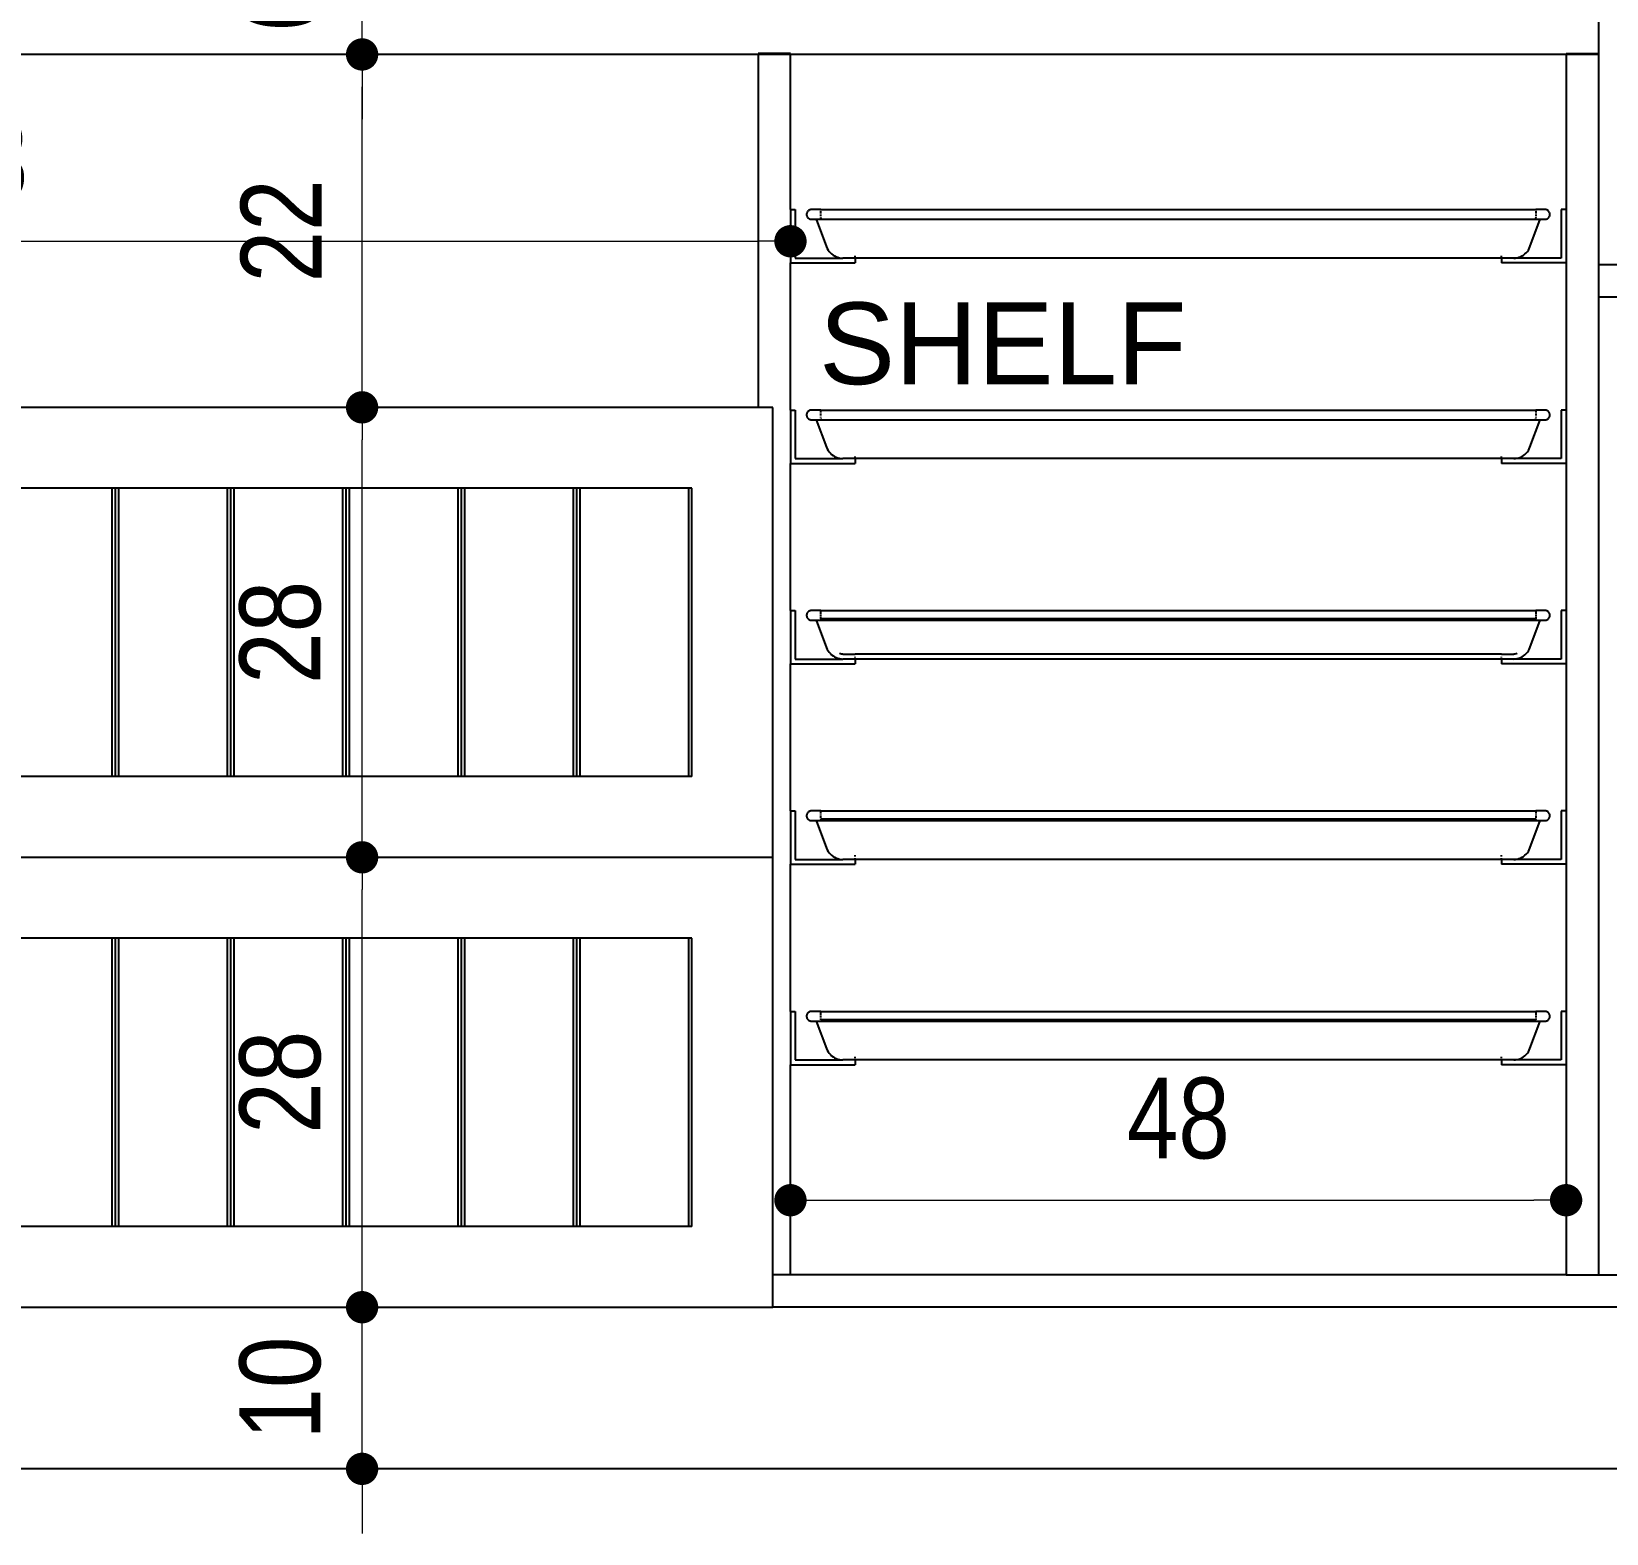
# Model space of a CAD drawing. Header units: millimetres. Extents: x 106699 to 122058, y 158555 to 162844.
# Drawn here: x 109741 to 109887.2, y 160813.6 to 160953 of the extents above; entities that cross this region are included whole.
import ezdxf

# ---------------------------------------------------------------- set-up
doc = ezdxf.new("R2010")
doc.units = ezdxf.units.MM
doc.layers.add('no3_yazı tefriş', color=152, linetype='Continuous', lineweight=0)
doc.layers.add('S2000-002 Çizgi', color=7, linetype='Continuous')
doc.styles.add('BE', font='ARIALN.TTF')
doc.styles.get("Standard").update_dxf_attribs({"font": 'arial.ttf'})
doc.dimstyles.new('Copy of BE-50', dxfattribs={"dimscale": 100, "dimtxt": 0.05, "dimasz": 0.02, "dimexe": 0.025, "dimexo": 0, "dimgap": 0.025, "dimtad": 1, "dimdec": 1, "dimrnd": 0.5, "dimdsep": 46, "dimtxsty": 'BE', "dimblk": 'DOT', "dimcen": 0.5, "dimdle": 0.025, "dimse1": 1, "dimse2": 1, "dimclrd": 256, "dimclre": 256, "dimclrt": 256, "dimadec": 0, "dimazin": 2, "dimtm": 1e-09, "dimtfac": 1, "dimtdec": 1, "dimtix": 1, "dimtmove": 2, "dimatfit": 0, "dimldrblk": 'DOT', "dimfxl": 0.5, "dimfxlon": 1, "dimtolj": 1, "dimlwd": 9, "dimlwe": 0, "dimarcsym": 0})

# ---------------------------------------------------------------- blocks, each defined once
blk = doc.blocks.new('_Dot')
at = {"color": 0, "linetype": 'ByBlock', "lineweight": -2}
blk.add_line((-0.5, 0), (-1, 0), dxfattribs=at)
at = {"color": 0, "linetype": 'ByBlock', "const_width": 0.5}
blk.add_lwpolyline([(-0.25, 0, 1), (0.25, 0, 1)], format="xyb", close=True, dxfattribs=at)
blk = doc.blocks.new('*D154')
at = {"layer": 'Defpoints', "color": 0, "transparency": 16777216}
for p in [(117153.692, 160536.017), (117105.692, 160531.398), (117153.692, 160531.398)]:
    blk.add_point(p, dxfattribs=at)
at = {"layer": 'S2000-002 Çizgi', "color": 134, "lineweight": 9, "true_color": 0x00a5a5, "transparency": 16777216}
blk.add_line((117107.692, 160536.017), (117151.692, 160536.017), dxfattribs=at)
at = {"layer": 'S2000-002 Çizgi', "color": 134, "lineweight": 9, "true_color": 0x00a5a5, "transparency": 16777216, "xscale": 2, "yscale": 2, "zscale": 2, "rotation": 180}
blk.add_blockref('_Dot', (117105.692, 160536.017), dxfattribs=at)
at = {"layer": 'S2000-002 Çizgi', "color": 134, "lineweight": 9, "true_color": 0x00a5a5, "transparency": 16777216, "xscale": 2, "yscale": 2, "zscale": 2}
blk.add_blockref('_Dot', (117153.692, 160536.017), dxfattribs=at)
at = {"layer": 'S2000-002 Çizgi', "color": 134, "true_color": 0x00a5a5, "transparency": 16777216, "insert": (117129.692, 160541.07), "char_height": 5, "attachment_point": 5, "style": 'BE'}
blk.add_mtext('\\A1;48', dxfattribs=at)
blk = doc.blocks.new('*D161')
at = {"layer": 'Defpoints', "color": 0, "transparency": 16777216}
for p in [(117075.627, 160529.398), (117079.182, 160529.398), (117075.627, 160519.398)]:
    blk.add_point(p, dxfattribs=at)
at = {"layer": 'S2000-002 Çizgi', "color": 134, "lineweight": 9, "true_color": 0x00a5a5, "transparency": 16777216}
for p, q in [((117079.182, 160531.398), (117079.182, 160533.398)), ((117079.182, 160519.398), (117079.182, 160529.398)), ((117079.182, 160517.398), (117079.182, 160515.398))]:
    blk.add_line(p, q, dxfattribs=at)
at = {"layer": 'S2000-002 Çizgi', "color": 134, "lineweight": 9, "true_color": 0x00a5a5, "transparency": 16777216, "xscale": 2, "yscale": 2, "zscale": 2}
for p, rotation in [((117079.182, 160529.398), 270), ((117079.182, 160519.398), 90)]:
    blk.add_blockref('_Dot', p, dxfattribs=dict(at, rotation=rotation))
at = {"layer": 'S2000-002 Çizgi', "color": 134, "true_color": 0x00a5a5, "transparency": 16777216, "insert": (117074.129, 160524.398), "char_height": 5, "attachment_point": 5, "rotation": 90, "style": 'BE'}
blk.add_mtext('\\A1;10', dxfattribs=at)
blk = doc.blocks.new('*D162')
at = {"layer": 'Defpoints', "color": 0, "transparency": 16777216}
for p in [(117079.182, 160557.231), (117079.182, 160557.231), (117075.627, 160529.398)]:
    blk.add_point(p, dxfattribs=at)
at = {"layer": 'S2000-002 Çizgi', "color": 134, "lineweight": 9, "true_color": 0x00a5a5, "transparency": 16777216}
blk.add_line((117079.182, 160531.398), (117079.182, 160555.231), dxfattribs=at)
at = {"layer": 'S2000-002 Çizgi', "color": 134, "lineweight": 9, "true_color": 0x00a5a5, "transparency": 16777216, "xscale": 2, "yscale": 2, "zscale": 2}
for p, rotation in [((117079.182, 160557.231), 90), ((117079.182, 160529.398), 270)]:
    blk.add_blockref('_Dot', p, dxfattribs=dict(at, rotation=rotation))
at = {"layer": 'S2000-002 Çizgi', "color": 134, "true_color": 0x00a5a5, "transparency": 16777216, "insert": (117074.129, 160543.315), "char_height": 5, "attachment_point": 5, "rotation": 90, "style": 'BE'}
blk.add_mtext('\\A1;28', dxfattribs=at)
blk = doc.blocks.new('*D163')
at = {"layer": 'Defpoints', "color": 0, "transparency": 16777216}
for p in [(117079.182, 160585.065), (117079.182, 160585.065), (117079.182, 160557.231)]:
    blk.add_point(p, dxfattribs=at)
at = {"layer": 'S2000-002 Çizgi', "color": 134, "lineweight": 9, "true_color": 0x00a5a5, "transparency": 16777216}
blk.add_line((117079.182, 160559.231), (117079.182, 160583.065), dxfattribs=at)
at = {"layer": 'S2000-002 Çizgi', "color": 134, "lineweight": 9, "true_color": 0x00a5a5, "transparency": 16777216, "xscale": 2, "yscale": 2, "zscale": 2}
for p, rotation in [((117079.182, 160585.065), 90), ((117079.182, 160557.231), 270)]:
    blk.add_blockref('_Dot', p, dxfattribs=dict(at, rotation=rotation))
at = {"layer": 'S2000-002 Çizgi', "color": 134, "true_color": 0x00a5a5, "transparency": 16777216, "insert": (117074.129, 160571.148), "char_height": 5, "attachment_point": 5, "rotation": 90, "style": 'BE'}
blk.add_mtext('\\A1;28', dxfattribs=at)
blk = doc.blocks.new('*D164')
at = {"layer": 'Defpoints', "color": 0, "transparency": 16777216}
for p in [(117079.182, 160606.898), (117079.182, 160606.898), (117079.182, 160585.065)]:
    blk.add_point(p, dxfattribs=at)
at = {"layer": 'S2000-002 Çizgi', "color": 134, "lineweight": 9, "true_color": 0x00a5a5, "transparency": 16777216}
blk.add_line((117079.182, 160587.065), (117079.182, 160604.898), dxfattribs=at)
at = {"layer": 'S2000-002 Çizgi', "color": 134, "lineweight": 9, "true_color": 0x00a5a5, "transparency": 16777216, "xscale": 2, "yscale": 2, "zscale": 2}
for p, rotation in [((117079.182, 160606.898), 90), ((117079.182, 160585.065), 270)]:
    blk.add_blockref('_Dot', p, dxfattribs=dict(at, rotation=rotation))
at = {"layer": 'S2000-002 Çizgi', "color": 134, "true_color": 0x00a5a5, "transparency": 16777216, "insert": (117074.172, 160595.981), "char_height": 5, "attachment_point": 5, "rotation": 90, "style": 'BE'}
blk.add_mtext('\\A1;22', dxfattribs=at)
blk = doc.blocks.new('*D165')
at = {"layer": 'Defpoints', "color": 0, "transparency": 16777216}
for p in [(117079.182, 160612.898), (117079.182, 160612.898), (117079.182, 160606.898)]:
    blk.add_point(p, dxfattribs=at)
at = {"layer": 'S2000-002 Çizgi', "color": 134, "lineweight": 9, "true_color": 0x00a5a5, "transparency": 16777216}
for p, q in [((117079.182, 160614.898), (117079.182, 160616.898)), ((117079.182, 160606.898), (117079.182, 160612.898)), ((117079.182, 160604.898), (117079.182, 160602.898))]:
    blk.add_line(p, q, dxfattribs=at)
at = {"layer": 'S2000-002 Çizgi', "color": 134, "lineweight": 9, "true_color": 0x00a5a5, "transparency": 16777216, "xscale": 2, "yscale": 2, "zscale": 2}
for p, rotation in [((117079.182, 160612.898), 270), ((117079.182, 160606.898), 90)]:
    blk.add_blockref('_Dot', p, dxfattribs=dict(at, rotation=rotation))
at = {"layer": 'S2000-002 Çizgi', "color": 134, "true_color": 0x00a5a5, "transparency": 16777216, "insert": (117074.129, 160609.898), "char_height": 5, "attachment_point": 5, "rotation": 90, "style": 'BE'}
blk.add_mtext('\\A1;6', dxfattribs=at)
blk = doc.blocks.new('*D167')
at = {"layer": 'Defpoints', "color": 0, "transparency": 16777216}
for p in [(117105.692, 160595.648), (117105.692, 160595.342), (117001.792, 160530.398)]:
    blk.add_point(p, dxfattribs=at)
at = {"layer": 'S2000-002 Çizgi', "color": 134, "lineweight": 9, "true_color": 0x00a5a5, "transparency": 16777216}
blk.add_line((117003.792, 160595.342), (117103.692, 160595.342), dxfattribs=at)
at = {"layer": 'S2000-002 Çizgi', "color": 134, "lineweight": 9, "true_color": 0x00a5a5, "transparency": 16777216, "xscale": 2, "yscale": 2, "zscale": 2, "rotation": 180}
blk.add_blockref('_Dot', (117001.792, 160595.342), dxfattribs=at)
at = {"layer": 'S2000-002 Çizgi', "color": 134, "lineweight": 9, "true_color": 0x00a5a5, "transparency": 16777216, "xscale": 2, "yscale": 2, "zscale": 2}
blk.add_blockref('_Dot', (117105.692, 160595.342), dxfattribs=at)
at = {"layer": 'S2000-002 Çizgi', "color": 134, "true_color": 0x00a5a5, "transparency": 16777216, "insert": (117053.742, 160600.395), "char_height": 5, "attachment_point": 5, "style": 'BE'}
blk.add_mtext('\\A1;103', dxfattribs=at)
blk = doc.blocks.new('BB')
for p, q in [((117155.692, 160608.898), (117155.692, 160606.954)), ((117103.692, 160606.898), (117002.692, 160606.898)), ((117105.692, 160606.954), (117103.692, 160606.954)), ((117103.692, 160606.954), (117103.692, 160606.898)), ((117103.692, 160606.898), (117103.692, 160585.065)), ((117105.692, 160606.898), (117103.692, 160606.898)), ((117105.692, 160606.954), (117105.692, 160606.898)), ((117105.692, 160597.298), (117105.692, 160606.898)), ((117153.692, 160606.898), (117105.692, 160606.898)), ((117153.692, 160606.954), (117155.692, 160606.954)), ((117153.692, 160606.954), (117153.692, 160606.898)), ((117155.692, 160606.898), (117153.692, 160606.898)), ((117153.692, 160606.898), (117153.692, 160597.298)), ((117155.692, 160606.954), (117155.692, 160606.898)), ((117155.692, 160606.898), (117155.692, 160593.898)), ((117105.692, 160597.298), (117105.992, 160597.298)), ((117105.692, 160597.298), (117105.692, 160593.998)), ((117105.992, 160597.298), (117105.992, 160594.298)), ((117106.694, 160597.037), (117106.692, 160596.998)), ((117106.692, 160596.998), (117106.694, 160596.959)), ((117106.702, 160597.076), (117106.694, 160597.037)), ((117106.694, 160596.959), (117106.702, 160596.92)), ((117106.714, 160597.113), (117106.702, 160597.076)), ((117106.702, 160596.92), (117106.714, 160596.883)), ((117106.732, 160597.148), (117106.714, 160597.113)), ((117106.714, 160596.883), (117106.732, 160596.848)), ((117106.754, 160597.181), (117106.732, 160597.148)), ((117106.732, 160596.848), (117106.754, 160596.815)), ((117106.779, 160597.21), (117106.754, 160597.181)), ((117106.754, 160596.815), (117106.779, 160596.786)), ((117106.809, 160597.236), (117106.779, 160597.21)), ((117106.779, 160596.786), (117106.809, 160596.76)), ((117106.842, 160597.258), (117106.809, 160597.236)), ((117106.809, 160596.76), (117106.842, 160596.738)), ((117106.877, 160597.275), (117106.842, 160597.258)), ((117106.842, 160596.738), (117106.877, 160596.721)), ((117106.914, 160597.288), (117106.877, 160597.275)), ((117106.877, 160596.721), (117106.914, 160596.708)), ((117106.952, 160597.296), (117106.914, 160597.288)), ((117106.914, 160596.708), (117106.952, 160596.701)), ((117106.992, 160597.298), (117106.952, 160597.296)), ((117106.952, 160596.701), (117106.992, 160596.698)), ((117107.57, 160597.298), (117106.992, 160597.298)), ((117106.992, 160596.698), (117107.289, 160596.698)), ((117107.289, 160596.698), (117107.93, 160594.993)), ((117107.289, 160596.698), (117107.61, 160596.698)), ((117107.57, 160597.236), (117107.57, 160597.298)), ((117107.57, 160597.298), (117151.813, 160597.298)), ((117107.57, 160597.148), (117107.57, 160597.21)), ((117107.57, 160597.076), (117107.57, 160597.113)), ((117107.57, 160596.998), (117107.57, 160597.037)), ((117107.57, 160596.92), (117107.57, 160596.959)), ((117107.57, 160596.815), (117107.57, 160596.848)), ((117107.595, 160596.738), (117107.577, 160596.786)), ((117107.61, 160596.698), (117107.606, 160596.708)), ((117107.61, 160596.698), (117151.773, 160596.698)), ((117151.453, 160594.993), (117152.094, 160596.698)), ((117151.777, 160596.708), (117151.773, 160596.698)), ((117151.773, 160596.698), (117152.094, 160596.698)), ((117151.806, 160596.786), (117151.789, 160596.738)), ((117151.813, 160597.298), (117151.813, 160597.236)), ((117152.392, 160597.298), (117151.813, 160597.298)), ((117151.813, 160597.21), (117151.813, 160597.148)), ((117151.813, 160597.113), (117151.813, 160597.076)), ((117151.813, 160597.037), (117151.813, 160596.998)), ((117151.813, 160596.959), (117151.813, 160596.92)), ((117151.813, 160596.848), (117151.813, 160596.815)), ((117152.094, 160596.698), (117152.392, 160596.698)), ((117152.431, 160597.296), (117152.392, 160597.298)), ((117152.392, 160596.698), (117152.431, 160596.701)), ((117152.469, 160597.288), (117152.431, 160597.296)), ((117152.431, 160596.701), (117152.469, 160596.708)), ((117152.506, 160597.275), (117152.469, 160597.288)), ((117152.469, 160596.708), (117152.506, 160596.721)), ((117152.542, 160597.258), (117152.506, 160597.275)), ((117152.506, 160596.721), (117152.542, 160596.738)), ((117152.574, 160597.236), (117152.542, 160597.258)), ((117152.542, 160596.738), (117152.574, 160596.76)), ((117152.604, 160597.21), (117152.574, 160597.236)), ((117152.574, 160596.76), (117152.604, 160596.786)), ((117152.63, 160597.181), (117152.604, 160597.21)), ((117152.604, 160596.786), (117152.63, 160596.815)), ((117152.651, 160597.148), (117152.63, 160597.181)), ((117152.63, 160596.815), (117152.651, 160596.848)), ((117152.669, 160597.113), (117152.651, 160597.148)), ((117152.651, 160596.848), (117152.669, 160596.883)), ((117152.681, 160597.076), (117152.669, 160597.113)), ((117152.669, 160596.883), (117152.681, 160596.92)), ((117152.689, 160597.037), (117152.681, 160597.076)), ((117152.681, 160596.92), (117152.689, 160596.959)), ((117152.692, 160596.998), (117152.689, 160597.037)), ((117152.689, 160596.959), (117152.692, 160596.998)), ((117153.692, 160597.298), (117153.392, 160597.298)), ((117153.392, 160597.298), (117153.392, 160594.298)), ((117153.692, 160597.298), (117153.692, 160593.998)), ((117107.93, 160594.993), (117107.973, 160594.894)), ((117107.973, 160594.894), (117108.026, 160594.799)), ((117108.026, 160594.799), (117108.088, 160594.711)), ((117108.088, 160594.711), (117108.159, 160594.629)), ((117108.159, 160594.629), (117108.238, 160594.555)), ((117108.238, 160594.555), (117108.324, 160594.489)), ((117108.324, 160594.489), (117108.415, 160594.432)), ((117108.415, 160594.432), (117108.513, 160594.384)), ((117109.692, 160594.384), (117109.692, 160594.432)), ((117149.692, 160594.384), (117149.692, 160594.432)), ((117150.87, 160594.384), (117150.968, 160594.432)), ((117150.968, 160594.432), (117151.06, 160594.489)), ((117151.06, 160594.489), (117151.145, 160594.555)), ((117151.145, 160594.555), (117151.224, 160594.629)), ((117151.224, 160594.629), (117151.295, 160594.711)), ((117151.295, 160594.711), (117151.357, 160594.799)), ((117151.357, 160594.799), (117151.41, 160594.894)), ((117151.41, 160594.894), (117151.453, 160594.993)), ((117105.692, 160593.998), (117109.692, 160593.998)), ((117105.692, 160584.898), (117105.692, 160593.998)), ((117105.992, 160594.298), (117108.934, 160594.298)), ((117108.513, 160594.384), (117108.614, 160594.347)), ((117108.614, 160594.347), (117108.719, 160594.32)), ((117108.719, 160594.32), (117108.826, 160594.304)), ((117108.826, 160594.304), (117108.934, 160594.298)), ((117109.692, 160594.298), (117108.934, 160594.298)), ((117109.692, 160594.298), (117109.692, 160594.347)), ((117149.692, 160594.298), (117109.692, 160594.298)), ((117109.692, 160594.298), (117109.692, 160593.998)), ((117149.692, 160594.298), (117149.692, 160594.347)), ((117149.692, 160594.298), (117149.692, 160593.998)), ((117150.449, 160594.298), (117149.692, 160594.298)), ((117153.692, 160593.998), (117149.692, 160593.998)), ((117150.449, 160594.298), (117150.557, 160594.304)), ((117153.392, 160594.298), (117150.449, 160594.298)), ((117150.557, 160594.304), (117150.664, 160594.32)), ((117150.664, 160594.32), (117150.769, 160594.347)), ((117150.769, 160594.347), (117150.87, 160594.384)), ((117153.692, 160593.998), (117153.692, 160584.898)), ((117155.692, 160593.898), (117155.692, 160591.898)), ((117155.692, 160593.898), (117311.692, 160593.898)), ((117155.692, 160591.898), (117155.692, 160531.398)), ((117155.692, 160591.898), (117157.692, 160591.898)), ((117103.692, 160585.065), (117002.692, 160585.065)), ((117104.592, 160585.065), (117103.692, 160585.065)), ((117104.592, 160557.231), (117104.592, 160585.065)), ((117105.692, 160584.898), (117105.992, 160584.898)), ((117105.692, 160584.898), (117105.692, 160581.598)), ((117105.992, 160584.898), (117105.992, 160581.898)), ((117106.702, 160584.676), (117106.694, 160584.637)), ((117106.714, 160584.713), (117106.702, 160584.676)), ((117106.732, 160584.748), (117106.714, 160584.713)), ((117106.754, 160584.781), (117106.732, 160584.748)), ((117106.779, 160584.81), (117106.754, 160584.781)), ((117106.809, 160584.836), (117106.779, 160584.81)), ((117106.842, 160584.858), (117106.809, 160584.836)), ((117106.877, 160584.875), (117106.842, 160584.858)), ((117106.914, 160584.888), (117106.877, 160584.875)), ((117106.952, 160584.896), (117106.914, 160584.888)), ((117106.992, 160584.898), (117106.952, 160584.896)), ((117107.57, 160584.898), (117106.992, 160584.898)), ((117107.57, 160584.836), (117107.57, 160584.898)), ((117107.57, 160584.898), (117151.813, 160584.898)), ((117107.57, 160584.748), (117107.57, 160584.81)), ((117107.57, 160584.676), (117107.57, 160584.713)), ((117151.813, 160584.898), (117151.813, 160584.836)), ((117152.392, 160584.898), (117151.813, 160584.898)), ((117151.813, 160584.81), (117151.813, 160584.748)), ((117151.813, 160584.713), (117151.813, 160584.676)), ((117152.431, 160584.896), (117152.392, 160584.898)), ((117152.469, 160584.888), (117152.431, 160584.896)), ((117152.506, 160584.875), (117152.469, 160584.888)), ((117152.542, 160584.858), (117152.506, 160584.875)), ((117152.574, 160584.836), (117152.542, 160584.858)), ((117152.604, 160584.81), (117152.574, 160584.836)), ((117152.63, 160584.781), (117152.604, 160584.81)), ((117152.651, 160584.748), (117152.63, 160584.781)), ((117152.669, 160584.713), (117152.651, 160584.748)), ((117152.681, 160584.676), (117152.669, 160584.713)), ((117152.689, 160584.637), (117152.681, 160584.676)), ((117153.692, 160584.898), (117153.392, 160584.898)), ((117153.392, 160584.898), (117153.392, 160581.898)), ((117153.692, 160584.898), (117153.692, 160581.598)), ((117106.694, 160584.637), (117106.692, 160584.598)), ((117106.692, 160584.598), (117106.694, 160584.559)), ((117106.694, 160584.559), (117106.702, 160584.52)), ((117106.702, 160584.52), (117106.714, 160584.483)), ((117106.714, 160584.483), (117106.732, 160584.448)), ((117106.732, 160584.448), (117106.754, 160584.415)), ((117106.754, 160584.415), (117106.779, 160584.386)), ((117106.779, 160584.386), (117106.809, 160584.36)), ((117106.809, 160584.36), (117106.842, 160584.338)), ((117106.842, 160584.338), (117106.877, 160584.321)), ((117106.877, 160584.321), (117106.914, 160584.308)), ((117106.914, 160584.308), (117106.952, 160584.301)), ((117106.952, 160584.301), (117106.992, 160584.298)), ((117106.992, 160584.298), (117107.289, 160584.298)), ((117107.289, 160584.298), (117107.93, 160582.593)), ((117107.289, 160584.298), (117107.61, 160584.298)), ((117107.57, 160584.598), (117107.57, 160584.637)), ((117107.57, 160584.52), (117107.57, 160584.559)), ((117107.57, 160584.415), (117107.57, 160584.448)), ((117107.595, 160584.338), (117107.577, 160584.386)), ((117107.61, 160584.298), (117107.606, 160584.308)), ((117107.61, 160584.298), (117151.773, 160584.298)), ((117151.453, 160582.593), (117152.094, 160584.298)), ((117151.777, 160584.308), (117151.773, 160584.298)), ((117151.773, 160584.298), (117152.094, 160584.298)), ((117151.806, 160584.386), (117151.789, 160584.338)), ((117151.813, 160584.637), (117151.813, 160584.598)), ((117151.813, 160584.559), (117151.813, 160584.52)), ((117151.813, 160584.448), (117151.813, 160584.415)), ((117152.094, 160584.298), (117152.392, 160584.298)), ((117152.392, 160584.298), (117152.431, 160584.301)), ((117152.431, 160584.301), (117152.469, 160584.308)), ((117152.469, 160584.308), (117152.506, 160584.321)), ((117152.506, 160584.321), (117152.542, 160584.338)), ((117152.542, 160584.338), (117152.574, 160584.36)), ((117152.574, 160584.36), (117152.604, 160584.386)), ((117152.604, 160584.386), (117152.63, 160584.415)), ((117152.63, 160584.415), (117152.651, 160584.448)), ((117152.651, 160584.448), (117152.669, 160584.483)), ((117152.669, 160584.483), (117152.681, 160584.52)), ((117152.681, 160584.52), (117152.689, 160584.559)), ((117152.692, 160584.598), (117152.689, 160584.637)), ((117152.689, 160584.559), (117152.692, 160584.598)), ((117105.992, 160581.898), (117108.934, 160581.898)), ((117107.93, 160582.593), (117107.973, 160582.494)), ((117107.973, 160582.494), (117108.026, 160582.399)), ((117108.026, 160582.399), (117108.088, 160582.311)), ((117108.088, 160582.311), (117108.159, 160582.229)), ((117108.159, 160582.229), (117108.238, 160582.155)), ((117108.238, 160582.155), (117108.324, 160582.089)), ((117108.324, 160582.089), (117108.415, 160582.032)), ((117108.415, 160582.032), (117108.513, 160581.984)), ((117108.513, 160581.984), (117108.614, 160581.947)), ((117108.614, 160581.947), (117108.719, 160581.92)), ((117108.719, 160581.92), (117108.826, 160581.904)), ((117108.826, 160581.904), (117108.934, 160581.898)), ((117109.692, 160581.898), (117108.934, 160581.898)), ((117109.692, 160581.984), (117109.692, 160582.032)), ((117109.692, 160581.898), (117109.692, 160581.947)), ((117149.692, 160581.898), (117109.692, 160581.898)), ((117109.692, 160581.898), (117109.692, 160581.598)), ((117149.692, 160581.984), (117149.692, 160582.032)), ((117149.692, 160581.898), (117149.692, 160581.947)), ((117149.692, 160581.898), (117149.692, 160581.598)), ((117150.449, 160581.898), (117149.692, 160581.898)), ((117150.449, 160581.898), (117150.557, 160581.904)), ((117153.392, 160581.898), (117150.449, 160581.898)), ((117150.557, 160581.904), (117150.664, 160581.92)), ((117150.664, 160581.92), (117150.769, 160581.947)), ((117150.769, 160581.947), (117150.87, 160581.984)), ((117150.87, 160581.984), (117150.968, 160582.032)), ((117150.968, 160582.032), (117151.06, 160582.089)), ((117151.06, 160582.089), (117151.145, 160582.155)), ((117151.145, 160582.155), (117151.224, 160582.229)), ((117151.224, 160582.229), (117151.295, 160582.311)), ((117151.295, 160582.311), (117151.357, 160582.399)), ((117151.357, 160582.399), (117151.41, 160582.494)), ((117151.41, 160582.494), (117151.453, 160582.593)), ((117105.692, 160581.598), (117109.692, 160581.598)), ((117105.692, 160572.498), (117105.692, 160581.598)), ((117153.692, 160581.598), (117149.692, 160581.598)), ((117153.692, 160581.598), (117153.692, 160572.498)), ((117063.689, 160580.065), (117056.971, 160580.065)), ((117063.689, 160580.065), (117063.689, 160562.231)), ((117063.899, 160580.065), (117063.689, 160580.065)), ((117063.899, 160580.065), (117063.899, 160562.231)), ((117064.109, 160580.065), (117063.899, 160580.065)), ((117064.109, 160580.065), (117064.109, 160562.231)), ((117070.827, 160580.065), (117064.109, 160580.065)), ((117070.827, 160580.065), (117070.827, 160562.231)), ((117071.038, 160580.065), (117070.827, 160580.065)), ((117071.038, 160580.065), (117071.038, 160562.231)), ((117071.248, 160580.065), (117071.038, 160580.065)), ((117071.248, 160580.065), (117071.248, 160562.231)), ((117077.966, 160580.065), (117071.248, 160580.065)), ((117077.966, 160580.065), (117077.966, 160562.231)), ((117078.176, 160580.065), (117077.966, 160580.065)), ((117078.176, 160580.065), (117078.176, 160562.231)), ((117078.386, 160580.065), (117078.176, 160580.065)), ((117078.386, 160580.065), (117078.386, 160562.231)), ((117085.104, 160580.065), (117078.386, 160580.065)), ((117085.104, 160580.065), (117085.104, 160562.231)), ((117085.315, 160580.065), (117085.104, 160580.065)), ((117085.315, 160580.065), (117085.315, 160562.231)), ((117085.525, 160580.065), (117085.315, 160580.065)), ((117085.525, 160580.065), (117085.525, 160562.231)), ((117092.243, 160580.065), (117085.525, 160580.065)), ((117092.243, 160580.065), (117092.243, 160562.231)), ((117092.453, 160580.065), (117092.243, 160580.065)), ((117092.453, 160580.065), (117092.453, 160562.231)), ((117092.663, 160580.065), (117092.453, 160580.065)), ((117092.663, 160580.065), (117092.663, 160562.231)), ((117099.381, 160580.065), (117092.663, 160580.065)), ((117099.381, 160580.065), (117099.381, 160562.231)), ((117099.592, 160580.065), (117099.381, 160580.065)), ((117099.592, 160562.231), (117099.592, 160580.065)), ((117105.692, 160572.498), (117105.992, 160572.498)), ((117105.692, 160572.498), (117105.692, 160569.198)), ((117105.992, 160572.498), (117105.992, 160569.498)), ((117106.694, 160572.237), (117106.692, 160572.198)), ((117106.692, 160572.198), (117106.694, 160572.159)), ((117106.702, 160572.276), (117106.694, 160572.237)), ((117106.694, 160572.159), (117106.702, 160572.12)), ((117106.714, 160572.313), (117106.702, 160572.276)), ((117106.702, 160572.12), (117106.714, 160572.083)), ((117106.732, 160572.348), (117106.714, 160572.313)), ((117106.714, 160572.083), (117106.732, 160572.048)), ((117106.754, 160572.381), (117106.732, 160572.348)), ((117106.732, 160572.048), (117106.754, 160572.015)), ((117106.779, 160572.41), (117106.754, 160572.381)), ((117106.754, 160572.015), (117106.779, 160571.986)), ((117106.809, 160572.436), (117106.779, 160572.41)), ((117106.842, 160572.458), (117106.809, 160572.436)), ((117106.877, 160572.475), (117106.842, 160572.458)), ((117106.914, 160572.488), (117106.877, 160572.475)), ((117106.952, 160572.496), (117106.914, 160572.488)), ((117106.992, 160572.498), (117106.952, 160572.496)), ((117107.57, 160572.498), (117106.992, 160572.498)), ((117107.57, 160572.458), (117107.57, 160572.498)), ((117107.57, 160572.498), (117151.813, 160572.498)), ((117107.57, 160572.381), (117107.57, 160572.436)), ((117107.57, 160572.276), (117107.57, 160572.348)), ((117107.57, 160572.198), (117107.57, 160572.237)), ((117107.57, 160572.12), (117107.57, 160572.159)), ((117107.57, 160572.048), (117107.57, 160572.083)), ((117107.57, 160572.004), (117107.57, 160572.015)), ((117107.586, 160571.96), (117107.57, 160572.004)), ((117107.57, 160572.004), (117151.813, 160572.004)), ((117151.813, 160572.004), (117151.797, 160571.96)), ((117151.813, 160572.498), (117151.813, 160572.458)), ((117152.392, 160572.498), (117151.813, 160572.498)), ((117151.813, 160572.436), (117151.813, 160572.381)), ((117151.813, 160572.348), (117151.813, 160572.276)), ((117151.813, 160572.237), (117151.813, 160572.198)), ((117151.813, 160572.159), (117151.813, 160572.12)), ((117151.813, 160572.083), (117151.813, 160572.048)), ((117151.813, 160572.015), (117151.813, 160572.004)), ((117152.431, 160572.496), (117152.392, 160572.498)), ((117152.469, 160572.488), (117152.431, 160572.496)), ((117152.506, 160572.475), (117152.469, 160572.488)), ((117152.542, 160572.458), (117152.506, 160572.475)), ((117152.574, 160572.436), (117152.542, 160572.458)), ((117152.604, 160572.41), (117152.574, 160572.436)), ((117152.63, 160572.381), (117152.604, 160572.41)), ((117152.604, 160571.986), (117152.63, 160572.015)), ((117152.651, 160572.348), (117152.63, 160572.381)), ((117152.63, 160572.015), (117152.651, 160572.048)), ((117152.669, 160572.313), (117152.651, 160572.348)), ((117152.651, 160572.048), (117152.669, 160572.083)), ((117152.681, 160572.276), (117152.669, 160572.313)), ((117152.669, 160572.083), (117152.681, 160572.12)), ((117152.689, 160572.237), (117152.681, 160572.276)), ((117152.681, 160572.12), (117152.689, 160572.159)), ((117152.692, 160572.198), (117152.689, 160572.237)), ((117152.689, 160572.159), (117152.692, 160572.198)), ((117153.692, 160572.498), (117153.392, 160572.498)), ((117153.392, 160572.498), (117153.392, 160569.498)), ((117153.692, 160572.498), (117153.692, 160569.198)), ((117106.779, 160571.986), (117106.809, 160571.96)), ((117106.809, 160571.96), (117106.842, 160571.938)), ((117106.842, 160571.938), (117106.877, 160571.921)), ((117106.877, 160571.921), (117106.914, 160571.908)), ((117106.914, 160571.908), (117106.952, 160571.901)), ((117106.952, 160571.901), (117106.992, 160571.898)), ((117106.992, 160571.898), (117107.289, 160571.898)), ((117107.289, 160571.898), (117107.93, 160570.193)), ((117107.289, 160571.898), (117107.61, 160571.898)), ((117107.61, 160571.898), (117107.595, 160571.938)), ((117107.61, 160571.898), (117151.773, 160571.898)), ((117151.453, 160570.193), (117152.094, 160571.898)), ((117151.789, 160571.938), (117151.773, 160571.898)), ((117151.773, 160571.898), (117152.094, 160571.898)), ((117152.094, 160571.898), (117152.392, 160571.898)), ((117152.392, 160571.898), (117152.431, 160571.901)), ((117152.431, 160571.901), (117152.469, 160571.908)), ((117152.469, 160571.908), (117152.506, 160571.921)), ((117152.506, 160571.921), (117152.542, 160571.938)), ((117152.542, 160571.938), (117152.574, 160571.96)), ((117152.574, 160571.96), (117152.604, 160571.986)), ((117107.93, 160570.193), (117107.973, 160570.094)), ((117107.973, 160570.094), (117108.026, 160569.999)), ((117151.357, 160569.999), (117151.41, 160570.094)), ((117151.41, 160570.094), (117151.453, 160570.193)), ((117105.692, 160569.198), (117109.692, 160569.198)), ((117105.692, 160560.098), (117105.692, 160569.198)), ((117105.992, 160569.498), (117108.934, 160569.498)), ((117108.026, 160569.999), (117108.088, 160569.911)), ((117108.088, 160569.911), (117108.159, 160569.829)), ((117108.159, 160569.829), (117108.238, 160569.755)), ((117108.238, 160569.755), (117108.324, 160569.689)), ((117108.324, 160569.689), (117108.415, 160569.632)), ((117108.415, 160569.632), (117108.513, 160569.584)), ((117108.513, 160569.584), (117108.614, 160569.547)), ((117108.614, 160569.547), (117108.719, 160569.52)), ((117108.719, 160569.52), (117108.826, 160569.504)), ((117108.779, 160569.814), (117108.72, 160569.829)), ((117108.856, 160569.802), (117108.779, 160569.814)), ((117108.826, 160569.504), (117108.934, 160569.498)), ((117108.934, 160569.798), (117108.856, 160569.802)), ((117108.934, 160569.798), (117109.692, 160569.798)), ((117109.692, 160569.498), (117108.934, 160569.498)), ((117149.692, 160569.798), (117109.692, 160569.798)), ((117109.692, 160569.755), (117109.692, 160569.798)), ((117109.692, 160569.584), (117109.692, 160569.632)), ((117109.692, 160569.498), (117109.692, 160569.547)), ((117149.692, 160569.498), (117109.692, 160569.498)), ((117109.692, 160569.498), (117109.692, 160569.198)), ((117149.692, 160569.755), (117149.692, 160569.798)), ((117149.692, 160569.798), (117150.449, 160569.798)), ((117149.692, 160569.584), (117149.692, 160569.632)), ((117149.692, 160569.498), (117149.692, 160569.547)), ((117149.692, 160569.498), (117149.692, 160569.198)), ((117150.449, 160569.498), (117149.692, 160569.498)), ((117153.692, 160569.198), (117149.692, 160569.198)), ((117150.527, 160569.802), (117150.449, 160569.798)), ((117150.449, 160569.498), (117150.557, 160569.504)), ((117153.392, 160569.498), (117150.449, 160569.498)), ((117150.604, 160569.814), (117150.527, 160569.802)), ((117150.557, 160569.504), (117150.664, 160569.52)), ((117150.663, 160569.829), (117150.604, 160569.814)), ((117150.664, 160569.52), (117150.769, 160569.547)), ((117150.769, 160569.547), (117150.87, 160569.584)), ((117150.87, 160569.584), (117150.968, 160569.632)), ((117150.968, 160569.632), (117151.06, 160569.689)), ((117151.06, 160569.689), (117151.145, 160569.755)), ((117151.145, 160569.755), (117151.224, 160569.829)), ((117151.224, 160569.829), (117151.295, 160569.911)), ((117151.295, 160569.911), (117151.357, 160569.999)), ((117153.692, 160569.198), (117153.692, 160560.098)), ((117063.689, 160562.231), (117056.971, 160562.231)), ((117063.899, 160562.231), (117063.689, 160562.231)), ((117064.109, 160562.231), (117063.899, 160562.231)), ((117070.827, 160562.231), (117064.109, 160562.231)), ((117071.038, 160562.231), (117070.827, 160562.231)), ((117071.248, 160562.231), (117071.038, 160562.231)), ((117077.966, 160562.231), (117071.248, 160562.231)), ((117078.176, 160562.231), (117077.966, 160562.231)), ((117078.386, 160562.231), (117078.176, 160562.231)), ((117085.104, 160562.231), (117078.386, 160562.231)), ((117085.315, 160562.231), (117085.104, 160562.231)), ((117085.525, 160562.231), (117085.315, 160562.231)), ((117092.243, 160562.231), (117085.525, 160562.231)), ((117092.453, 160562.231), (117092.243, 160562.231)), ((117092.663, 160562.231), (117092.453, 160562.231)), ((117099.381, 160562.231), (117092.663, 160562.231)), ((117099.592, 160562.231), (117099.381, 160562.231)), ((117105.692, 160560.098), (117105.992, 160560.098)), ((117105.692, 160560.098), (117105.692, 160556.798)), ((117105.992, 160560.098), (117105.992, 160557.098)), ((117106.694, 160559.837), (117106.692, 160559.798)), ((117106.692, 160559.798), (117106.694, 160559.759)), ((117106.702, 160559.876), (117106.694, 160559.837)), ((117106.694, 160559.759), (117106.702, 160559.72)), ((117106.714, 160559.913), (117106.702, 160559.876)), ((117106.702, 160559.72), (117106.714, 160559.683)), ((117106.732, 160559.948), (117106.714, 160559.913)), ((117106.714, 160559.683), (117106.732, 160559.648)), ((117106.754, 160559.981), (117106.732, 160559.948)), ((117106.732, 160559.648), (117106.754, 160559.615)), ((117106.779, 160560.01), (117106.754, 160559.981)), ((117106.754, 160559.615), (117106.779, 160559.586)), ((117106.809, 160560.036), (117106.779, 160560.01)), ((117106.779, 160559.586), (117106.809, 160559.56)), ((117106.842, 160560.058), (117106.809, 160560.036)), ((117106.809, 160559.56), (117106.842, 160559.538)), ((117106.877, 160560.075), (117106.842, 160560.058)), ((117106.842, 160559.538), (117106.877, 160559.521)), ((117106.914, 160560.088), (117106.877, 160560.075)), ((117106.877, 160559.521), (117106.914, 160559.508)), ((117106.952, 160560.096), (117106.914, 160560.088)), ((117106.914, 160559.508), (117106.952, 160559.501)), ((117106.992, 160560.098), (117106.952, 160560.096)), ((117106.952, 160559.501), (117106.992, 160559.498)), ((117107.57, 160560.098), (117106.992, 160560.098)), ((117106.992, 160559.498), (117107.289, 160559.498)), ((117107.289, 160559.498), (117107.93, 160557.793)), ((117107.289, 160559.498), (117107.61, 160559.498)), ((117107.57, 160560.058), (117107.57, 160560.098)), ((117107.57, 160560.098), (117151.813, 160560.098)), ((117107.57, 160559.981), (117107.57, 160560.036)), ((117107.57, 160559.913), (117107.57, 160559.948)), ((117107.57, 160559.837), (117107.57, 160559.876)), ((117107.57, 160559.72), (117107.57, 160559.798)), ((117107.57, 160559.648), (117107.57, 160559.683)), ((117107.57, 160559.604), (117107.57, 160559.615)), ((117107.586, 160559.56), (117107.57, 160559.604)), ((117107.57, 160559.604), (117151.813, 160559.604)), ((117107.61, 160559.498), (117107.595, 160559.538)), ((117107.61, 160559.498), (117151.773, 160559.498)), ((117151.453, 160557.793), (117152.094, 160559.498)), ((117151.789, 160559.538), (117151.773, 160559.498)), ((117151.773, 160559.498), (117152.094, 160559.498)), ((117151.813, 160559.604), (117151.797, 160559.56)), ((117151.813, 160560.098), (117151.813, 160560.058)), ((117152.392, 160560.098), (117151.813, 160560.098)), ((117151.813, 160560.036), (117151.813, 160559.981)), ((117151.813, 160559.948), (117151.813, 160559.913)), ((117151.813, 160559.876), (117151.813, 160559.837)), ((117151.813, 160559.798), (117151.813, 160559.72)), ((117151.813, 160559.683), (117151.813, 160559.648)), ((117151.813, 160559.615), (117151.813, 160559.604)), ((117152.094, 160559.498), (117152.392, 160559.498)), ((117152.431, 160560.096), (117152.392, 160560.098)), ((117152.392, 160559.498), (117152.431, 160559.501)), ((117152.469, 160560.088), (117152.431, 160560.096)), ((117152.431, 160559.501), (117152.469, 160559.508)), ((117152.506, 160560.075), (117152.469, 160560.088)), ((117152.469, 160559.508), (117152.506, 160559.521)), ((117152.542, 160560.058), (117152.506, 160560.075)), ((117152.506, 160559.521), (117152.542, 160559.538)), ((117152.574, 160560.036), (117152.542, 160560.058)), ((117152.542, 160559.538), (117152.574, 160559.56)), ((117152.604, 160560.01), (117152.574, 160560.036)), ((117152.574, 160559.56), (117152.604, 160559.586)), ((117152.63, 160559.981), (117152.604, 160560.01)), ((117152.604, 160559.586), (117152.63, 160559.615)), ((117152.651, 160559.948), (117152.63, 160559.981)), ((117152.63, 160559.615), (117152.651, 160559.648)), ((117152.669, 160559.913), (117152.651, 160559.948)), ((117152.651, 160559.648), (117152.669, 160559.683)), ((117152.681, 160559.876), (117152.669, 160559.913)), ((117152.669, 160559.683), (117152.681, 160559.72)), ((117152.689, 160559.837), (117152.681, 160559.876)), ((117152.681, 160559.72), (117152.689, 160559.759)), ((117152.692, 160559.798), (117152.689, 160559.837)), ((117152.689, 160559.759), (117152.692, 160559.798)), ((117153.692, 160560.098), (117153.392, 160560.098)), ((117153.392, 160560.098), (117153.392, 160557.098)), ((117153.692, 160560.098), (117153.692, 160556.798)), ((117107.93, 160557.793), (117107.973, 160557.694)), ((117107.973, 160557.694), (117108.026, 160557.599)), ((117108.026, 160557.599), (117108.088, 160557.511)), ((117108.088, 160557.511), (117108.159, 160557.429)), ((117108.159, 160557.429), (117108.238, 160557.355)), ((117151.145, 160557.355), (117151.224, 160557.429)), ((117151.224, 160557.429), (117151.295, 160557.511)), ((117151.295, 160557.511), (117151.357, 160557.599)), ((117151.357, 160557.599), (117151.41, 160557.694)), ((117151.41, 160557.694), (117151.453, 160557.793)), ((117001.792, 160557.231), (117104.592, 160557.231)), ((117104.592, 160531.398), (117104.592, 160557.231)), ((117105.692, 160556.798), (117109.692, 160556.798)), ((117105.692, 160547.698), (117105.692, 160556.798)), ((117105.992, 160557.098), (117108.934, 160557.098)), ((117108.238, 160557.355), (117108.324, 160557.289)), ((117108.324, 160557.289), (117108.415, 160557.232)), ((117108.415, 160557.232), (117108.513, 160557.184)), ((117108.513, 160557.184), (117108.614, 160557.147)), ((117108.614, 160557.147), (117108.719, 160557.12)), ((117108.719, 160557.12), (117108.826, 160557.104)), ((117108.826, 160557.104), (117108.934, 160557.098)), ((117109.692, 160557.098), (117108.934, 160557.098)), ((117109.692, 160557.289), (117109.692, 160557.355)), ((117109.692, 160557.12), (117109.692, 160557.184)), ((117109.692, 160557.098), (117109.692, 160557.104)), ((117149.692, 160557.098), (117109.692, 160557.098)), ((117109.692, 160557.098), (117109.692, 160556.798)), ((117149.692, 160557.289), (117149.692, 160557.355)), ((117149.692, 160557.12), (117149.692, 160557.184)), ((117149.692, 160557.098), (117149.692, 160557.104)), ((117149.692, 160557.098), (117149.692, 160556.798)), ((117150.449, 160557.098), (117149.692, 160557.098)), ((117153.692, 160556.798), (117149.692, 160556.798)), ((117150.449, 160557.098), (117150.557, 160557.104)), ((117153.392, 160557.098), (117150.449, 160557.098)), ((117150.557, 160557.104), (117150.664, 160557.12)), ((117150.664, 160557.12), (117150.769, 160557.147)), ((117150.769, 160557.147), (117150.87, 160557.184)), ((117150.87, 160557.184), (117150.968, 160557.232)), ((117150.968, 160557.232), (117151.06, 160557.289)), ((117151.06, 160557.289), (117151.145, 160557.355)), ((117153.692, 160556.798), (117153.692, 160547.698)), ((117063.689, 160552.231), (117056.971, 160552.231)), ((117063.689, 160552.231), (117063.689, 160534.398)), ((117063.899, 160552.231), (117063.689, 160552.231)), ((117063.899, 160552.231), (117063.899, 160534.398)), ((117064.109, 160552.231), (117063.899, 160552.231)), ((117064.109, 160552.231), (117064.109, 160534.398)), ((117070.827, 160552.231), (117064.109, 160552.231)), ((117070.827, 160552.231), (117070.827, 160534.398)), ((117071.038, 160552.231), (117070.827, 160552.231)), ((117071.038, 160552.231), (117071.038, 160534.398)), ((117071.248, 160552.231), (117071.038, 160552.231)), ((117071.248, 160552.231), (117071.248, 160534.398)), ((117077.966, 160552.231), (117071.248, 160552.231)), ((117077.966, 160552.231), (117077.966, 160534.398)), ((117078.176, 160552.231), (117077.966, 160552.231)), ((117078.176, 160552.231), (117078.176, 160534.398)), ((117078.386, 160552.231), (117078.176, 160552.231)), ((117078.386, 160552.231), (117078.386, 160534.398)), ((117085.104, 160552.231), (117078.386, 160552.231)), ((117085.104, 160552.231), (117085.104, 160534.398)), ((117085.315, 160552.231), (117085.104, 160552.231)), ((117085.315, 160552.231), (117085.315, 160534.398)), ((117085.525, 160552.231), (117085.315, 160552.231)), ((117085.525, 160552.231), (117085.525, 160534.398)), ((117092.243, 160552.231), (117085.525, 160552.231)), ((117092.243, 160552.231), (117092.243, 160534.398)), ((117092.453, 160552.231), (117092.243, 160552.231)), ((117092.453, 160552.231), (117092.453, 160534.398)), ((117092.663, 160552.231), (117092.453, 160552.231)), ((117092.663, 160552.231), (117092.663, 160534.398)), ((117099.381, 160552.231), (117092.663, 160552.231)), ((117099.381, 160552.231), (117099.381, 160534.398)), ((117099.592, 160552.231), (117099.381, 160552.231)), ((117099.592, 160534.398), (117099.592, 160552.231)), ((117105.692, 160547.698), (117105.992, 160547.698)), ((117105.692, 160547.698), (117105.692, 160544.398)), ((117105.992, 160547.698), (117105.992, 160544.698)), ((117106.809, 160547.636), (117106.779, 160547.61)), ((117106.842, 160547.658), (117106.809, 160547.636)), ((117106.877, 160547.675), (117106.842, 160547.658)), ((117106.914, 160547.688), (117106.877, 160547.675)), ((117106.952, 160547.696), (117106.914, 160547.688)), ((117106.992, 160547.698), (117106.952, 160547.696)), ((117107.57, 160547.698), (117106.992, 160547.698)), ((117107.57, 160547.675), (117107.57, 160547.698)), ((117107.57, 160547.698), (117151.813, 160547.698)), ((117107.57, 160547.61), (117107.57, 160547.658)), ((117151.813, 160547.698), (117151.813, 160547.675)), ((117152.392, 160547.698), (117151.813, 160547.698)), ((117151.813, 160547.658), (117151.813, 160547.61)), ((117152.431, 160547.696), (117152.392, 160547.698)), ((117152.469, 160547.688), (117152.431, 160547.696)), ((117152.506, 160547.675), (117152.469, 160547.688)), ((117152.542, 160547.658), (117152.506, 160547.675)), ((117152.574, 160547.636), (117152.542, 160547.658)), ((117152.604, 160547.61), (117152.574, 160547.636)), ((117153.692, 160547.698), (117153.392, 160547.698)), ((117153.392, 160547.698), (117153.392, 160544.698)), ((117153.692, 160547.698), (117153.692, 160544.398)), ((117106.694, 160547.437), (117106.692, 160547.398)), ((117106.692, 160547.398), (117106.694, 160547.359)), ((117106.702, 160547.476), (117106.694, 160547.437)), ((117106.694, 160547.359), (117106.702, 160547.32)), ((117106.714, 160547.513), (117106.702, 160547.476)), ((117106.702, 160547.32), (117106.714, 160547.283)), ((117106.732, 160547.548), (117106.714, 160547.513)), ((117106.714, 160547.283), (117106.732, 160547.248)), ((117106.754, 160547.581), (117106.732, 160547.548)), ((117106.732, 160547.248), (117106.754, 160547.215)), ((117106.779, 160547.61), (117106.754, 160547.581)), ((117106.754, 160547.215), (117106.779, 160547.186)), ((117106.779, 160547.186), (117106.809, 160547.16)), ((117106.809, 160547.16), (117106.842, 160547.138)), ((117106.842, 160547.138), (117106.877, 160547.121)), ((117106.877, 160547.121), (117106.914, 160547.108)), ((117106.914, 160547.108), (117106.952, 160547.101)), ((117106.952, 160547.101), (117106.992, 160547.098)), ((117106.992, 160547.098), (117107.289, 160547.098)), ((117107.289, 160547.098), (117107.93, 160545.393)), ((117107.289, 160547.098), (117107.61, 160547.098)), ((117107.57, 160547.513), (117107.57, 160547.581)), ((117107.57, 160547.437), (117107.57, 160547.476)), ((117107.57, 160547.359), (117107.57, 160547.398)), ((117107.57, 160547.283), (117107.57, 160547.32)), ((117107.57, 160547.204), (117107.57, 160547.248)), ((117107.577, 160547.186), (117107.57, 160547.204)), ((117107.57, 160547.204), (117151.813, 160547.204)), ((117107.61, 160547.098), (117107.586, 160547.16)), ((117107.61, 160547.098), (117151.773, 160547.098)), ((117151.453, 160545.393), (117152.094, 160547.098)), ((117151.797, 160547.16), (117151.773, 160547.098)), ((117151.773, 160547.098), (117152.094, 160547.098)), ((117151.813, 160547.204), (117151.806, 160547.186)), ((117151.813, 160547.581), (117151.813, 160547.513)), ((117151.813, 160547.476), (117151.813, 160547.437)), ((117151.813, 160547.398), (117151.813, 160547.359)), ((117151.813, 160547.32), (117151.813, 160547.283)), ((117151.813, 160547.248), (117151.813, 160547.204)), ((117152.094, 160547.098), (117152.392, 160547.098)), ((117152.392, 160547.098), (117152.431, 160547.101)), ((117152.431, 160547.101), (117152.469, 160547.108)), ((117152.469, 160547.108), (117152.506, 160547.121)), ((117152.506, 160547.121), (117152.542, 160547.138)), ((117152.542, 160547.138), (117152.574, 160547.16)), ((117152.574, 160547.16), (117152.604, 160547.186)), ((117152.63, 160547.581), (117152.604, 160547.61)), ((117152.604, 160547.186), (117152.63, 160547.215)), ((117152.651, 160547.548), (117152.63, 160547.581)), ((117152.63, 160547.215), (117152.651, 160547.248)), ((117152.669, 160547.513), (117152.651, 160547.548)), ((117152.651, 160547.248), (117152.669, 160547.283)), ((117152.681, 160547.476), (117152.669, 160547.513)), ((117152.669, 160547.283), (117152.681, 160547.32)), ((117152.689, 160547.437), (117152.681, 160547.476)), ((117152.681, 160547.32), (117152.689, 160547.359)), ((117152.692, 160547.398), (117152.689, 160547.437)), ((117152.689, 160547.359), (117152.692, 160547.398)), ((117107.93, 160545.393), (117107.973, 160545.294)), ((117107.973, 160545.294), (117108.026, 160545.199)), ((117108.026, 160545.199), (117108.088, 160545.111)), ((117108.088, 160545.111), (117108.159, 160545.029)), ((117108.159, 160545.029), (117108.238, 160544.955)), ((117108.238, 160544.955), (117108.324, 160544.889)), ((117108.324, 160544.889), (117108.415, 160544.832)), ((117108.415, 160544.832), (117108.513, 160544.784)), ((117108.513, 160544.784), (117108.614, 160544.747)), ((117108.614, 160544.747), (117108.719, 160544.72)), ((117108.719, 160544.72), (117108.826, 160544.704)), ((117109.692, 160544.832), (117109.692, 160544.889)), ((117109.692, 160544.747), (117109.692, 160544.784)), ((117109.692, 160544.698), (117109.692, 160544.72)), ((117149.692, 160544.832), (117149.692, 160544.889)), ((117149.692, 160544.747), (117149.692, 160544.784)), ((117149.692, 160544.698), (117149.692, 160544.72)), ((117150.557, 160544.704), (117150.664, 160544.72)), ((117150.664, 160544.72), (117150.769, 160544.747)), ((117150.769, 160544.747), (117150.87, 160544.784)), ((117150.87, 160544.784), (117150.968, 160544.832)), ((117150.968, 160544.832), (117151.06, 160544.889)), ((117151.06, 160544.889), (117151.145, 160544.955)), ((117151.145, 160544.955), (117151.224, 160545.029)), ((117151.224, 160545.029), (117151.295, 160545.111)), ((117151.295, 160545.111), (117151.357, 160545.199)), ((117151.357, 160545.199), (117151.41, 160545.294)), ((117151.41, 160545.294), (117151.453, 160545.393)), ((117105.692, 160544.398), (117109.692, 160544.398)), ((117105.692, 160531.398), (117105.692, 160544.398)), ((117105.992, 160544.698), (117108.934, 160544.698)), ((117108.826, 160544.704), (117108.934, 160544.698)), ((117109.692, 160544.698), (117108.934, 160544.698)), ((117149.692, 160544.698), (117109.692, 160544.698)), ((117109.692, 160544.698), (117109.692, 160544.398)), ((117149.692, 160544.698), (117149.692, 160544.398)), ((117150.449, 160544.698), (117149.692, 160544.698)), ((117153.692, 160544.398), (117149.692, 160544.398)), ((117150.449, 160544.698), (117150.557, 160544.704)), ((117153.392, 160544.698), (117150.449, 160544.698)), ((117153.692, 160544.398), (117153.692, 160531.398)), ((117063.689, 160534.398), (117056.971, 160534.398)), ((117063.899, 160534.398), (117063.689, 160534.398)), ((117064.109, 160534.398), (117063.899, 160534.398)), ((117070.827, 160534.398), (117064.109, 160534.398)), ((117071.038, 160534.398), (117070.827, 160534.398)), ((117071.248, 160534.398), (117071.038, 160534.398)), ((117077.966, 160534.398), (117071.248, 160534.398)), ((117078.176, 160534.398), (117077.966, 160534.398)), ((117078.386, 160534.398), (117078.176, 160534.398)), ((117085.104, 160534.398), (117078.386, 160534.398)), ((117085.315, 160534.398), (117085.104, 160534.398)), ((117085.525, 160534.398), (117085.315, 160534.398)), ((117092.243, 160534.398), (117085.525, 160534.398)), ((117092.453, 160534.398), (117092.243, 160534.398)), ((117092.663, 160534.398), (117092.453, 160534.398)), ((117099.381, 160534.398), (117092.663, 160534.398)), ((117099.592, 160534.398), (117099.381, 160534.398)), ((117105.692, 160531.398), (117104.592, 160531.398)), ((117104.592, 160529.398), (117104.592, 160531.398)), ((117153.692, 160531.398), (117105.692, 160531.398)), ((117153.692, 160531.398), (117155.692, 160531.398)), ((117155.692, 160531.398), (117157.692, 160531.398)), ((117001.792, 160529.398), (117104.592, 160529.398)), ((117311.692, 160529.398), (117104.592, 160529.398)), ((117311.692, 160519.398), (116899.692, 160519.398))]:
    blk.add_line(p, q)
at = {"layer": 'no3_yazı tefriş', "insert": (117107.457, 160591.554, 0), "char_height": 5.0545, "width": 76.89831, "attachment_point": 1}
blk.add_mtext('SHELF', dxfattribs=at)
at = {"layer": 'S2000-002 Çizgi'}
for base, p1, p2, picture, middle in [((117079.182, 160612.898), (117079.182, 160606.898), (117079.182, 160612.898), '*D165', (117074.129, 160609.898)), ((117079.182, 160606.898), (117079.182, 160585.065), (117079.182, 160606.898), '*D164', (117074.172, 160595.981)), ((117079.182, 160585.065), (117079.182, 160557.231), (117079.182, 160585.065), '*D163', (117074.129, 160571.148)), ((117079.182, 160557.231), (117075.627, 160529.398), (117079.182, 160557.231), '*D162', (117074.129, 160543.315)), ((117079.182, 160529.398), (117075.627, 160519.398), (117075.627, 160529.398), '*D161', (117074.129, 160524.398))]:
    dim = blk.add_linear_dim(base=base, p1=p1, p2=p2, angle=90, dimstyle='Copy of BE-50', dxfattribs=at)
    dim.commit()
    dim.dimension.update_dxf_attribs({"geometry": picture, "text_midpoint": middle})
dim = blk.add_linear_dim(base=(117105.692, 160595.342), p1=(117001.792, 160530.398), p2=(117105.692, 160595.648), text='103', dimstyle='Copy of BE-50', dxfattribs=at)
dim.commit()
dim.dimension.update_dxf_attribs({"geometry": '*D167', "text_midpoint": (117053.742, 160600.395)})
dim = blk.add_linear_dim(base=(117153.692, 160536.017), p1=(117105.692, 160531.398), p2=(117153.692, 160531.398), dimstyle='Copy of BE-50', dxfattribs=at)
dim.commit()
dim.dimension.update_dxf_attribs({"geometry": '*D154', "text_midpoint": (117129.692, 160541.07)})

msp = doc.modelspace()

# ---------------------------------------------------------------- block references
at = {"layer": 'S2000-002 Çizgi', "xscale": 1.5, "yscale": 1.5, "zscale": 1.5}
msp.add_blockref('BB', (-65847.07, -79959.46), dxfattribs=at)

doc.saveas('drawing.dxf')
